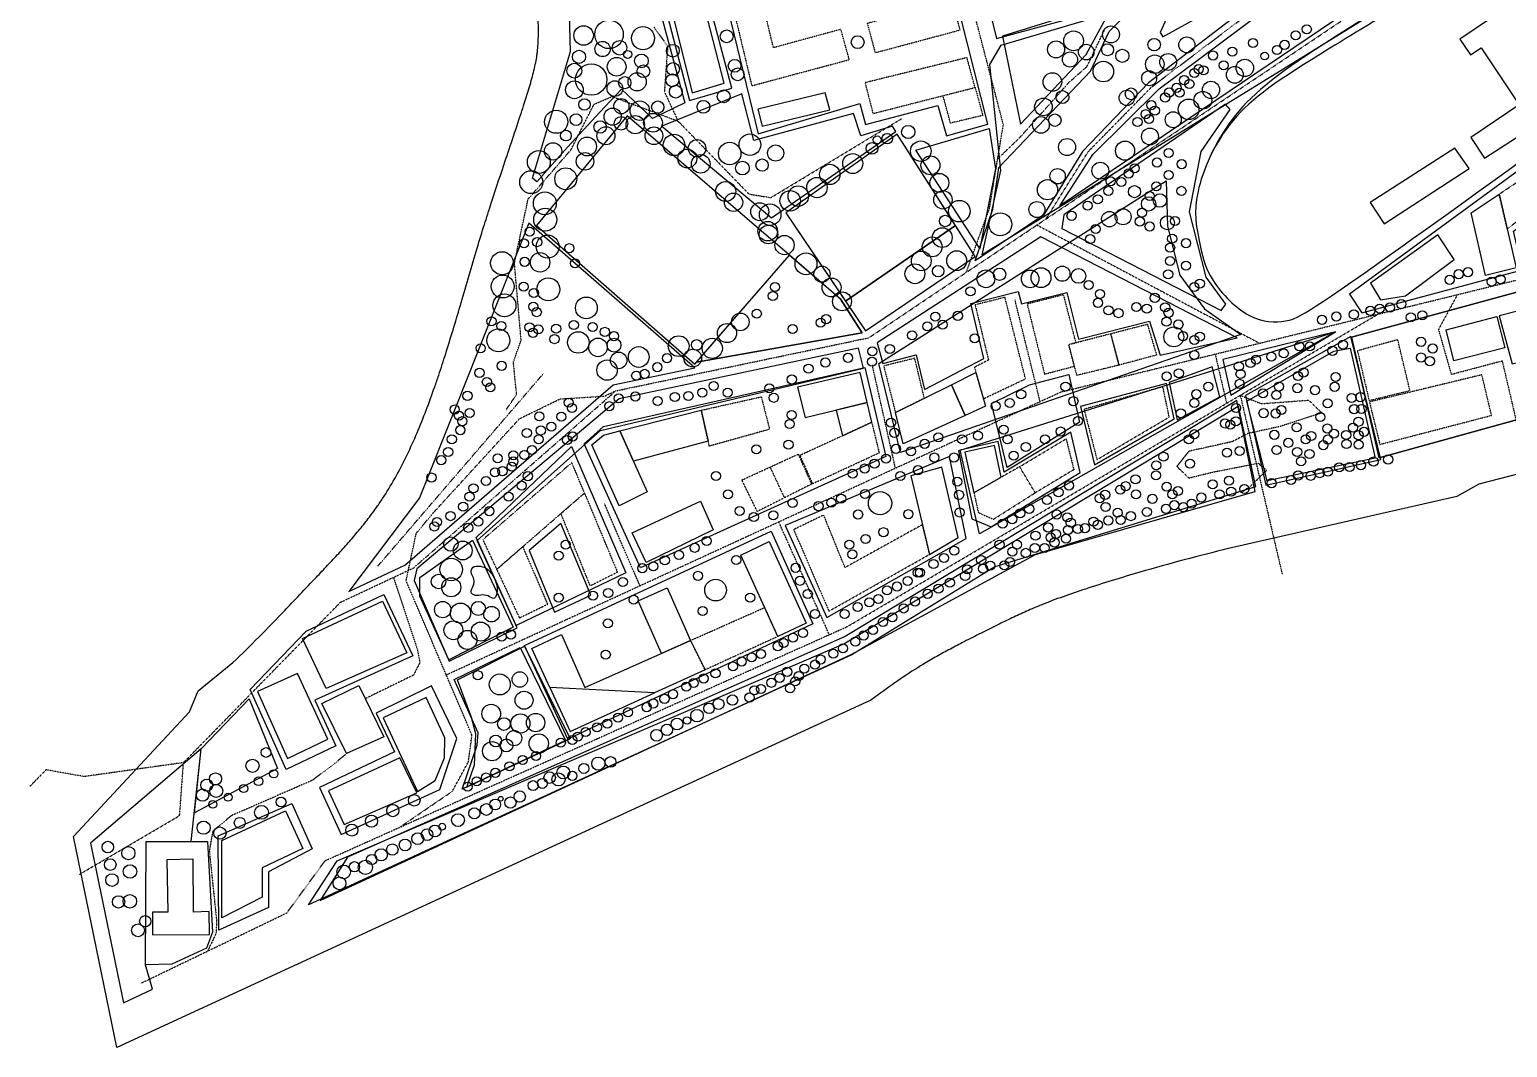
# Model space of a CAD drawing. Header units: metres. Extents: x -48 to 1213, y -26 to 873.
# Drawn here: x -48 to 650, y -26 to 455 of the extents above; entities that cross this region are included whole.
import ezdxf

# ---------------------------------------------------------------- set-up
doc = ezdxf.new("R2010")
doc.units = ezdxf.units.M
for name, pattern in [('1', [0.002, 0.002]), ('19', [0.001, 0.001]), ('2', [0.001, 0.001]), ('3', [0.012, 0.004, -0.001, 0.004, -0.001, 0.001, -0.001]), ('4', [0.001, 0.001]), ('5', [0.012, 0.004, -0.001, 0.004, -0.001, 0.001, -0.001]), ('6', [0.012, 0.004, -0.001, 0.004, -0.001, 0.001, -0.001]), ('Center', [0.004, 0.0025, -0.0005, 0.0005, -0.0005]), ('Dashed', [0.01, 0.005, -0.005])]:
    doc.linetypes.add(name, pattern=pattern)
for name, color, linetype, true_color in [('Blocks', 1, 'Continuous', 0xff0000), ('Buildings$Commercial', 173, 'Continuous', 0x424ace), ('Buildings$Residential', 55, 'Continuous', 0x919748), ('Buildings$Workshop', 15, 'Continuous', 0xbf3f3f), ('Green_Spaces', 3, 'Continuous', 0x1bff00), ('Landuse$commercial', 172, 'Continuous', 0x0000bf), ('Landuse$culture', 30, 'Continuous', 0xff7f00), ('Landuse$greenery', 72, 'Continuous', 0x76c02d), ('Landuse$hedge', 111, 'Continuous', 0x7fffbf), ('Landuse$park', 3, 'Continuous', 0x00ff00), ('Landuse$railway', 33, 'Continuous', 0xda9942), ('Landuse$residential', 45, 'Continuous', 0x8b864e), ('Playgrounds', 162, 'Continuous', 0x2734c3), ('railway track', 7, 'Continuous', 0xffffff), ('Site', 225, 'Continuous', 0xb22c80), ('Street', 1, 'Continuous', 0xff0000), ('Tree$Tree_type_1', 111, 'Continuous', 0x7fffbf), ('Tree$Tree_type_2', 125, 'Continuous', 0x3fbf7f)]:
    doc.layers.add(name, color=color, linetype=linetype, true_color=true_color)

msp = doc.modelspace()

# ---------------------------------------------------------------- linework, layer by layer
at = {"layer": 'Blocks'}
for points in [[(362.48, 640.88), (408.85, 451.18), (487.4, 472.67), (439.58, 660.41)], [(242.62, 626.58), (296.2, 406.06), (344.3, 420.35), (347.05, 410.53), (381.16, 419.49), (385.24, 405.16), (404.8, 410.7), (382.04, 501.19), (355.92, 494.23), (314.95, 655.92), (257.05, 641.95), (259.67, 630.73)], [(411.19, 447.97), (490.03, 471.52), (486.95, 483.24), (550.88, 502.72), (547.17, 514.5), (599.75, 528.56), (591.3, 564.08), (635.61, 574.62), (637.95, 566.29), (715.33, 588.51), (727.19, 549.45), (402.21, 348.86), (410.93, 388.73), (405.82, 438.89)], [(236.6, 526.45), (263.87, 421.79), (283.75, 427.63), (256.24, 531.59)], [(261.59, 420.7), (246.28, 413.41), (231.68, 427.14), (221.43, 416.34), (206.11, 399.83), (191.64, 383.46), (189.58, 385.1), (207.56, 445.09), (205.65, 516.5), (207.52, 516.98), (220.85, 466.42), (244.98, 473.6), (247.73, 473.07), (248.35, 469.96)], [(733.8, 445.95), (575.86, 330.28), (581.6, 321.47), (657.56, 341.85), (653.38, 360.02), (739.6, 419.14)], [(250.76, 409.67), (302.55, 366.32), (361.29, 407.16), (359.69, 409.68), (344.72, 405.12), (341.36, 415.73), (294.17, 403), (288.51, 424.92)], [(334.97, 328.25), (335.34, 327.68), (311.1, 348.73), (234.3, 414.61), (191.39, 362.66), (266.3, 297.15), (267.15, 298.13), (345.36, 311.92)], [(362.04, 405.98), (309.33, 368.71), (346.97, 313.01), (398.78, 348.09)], [(370.79, 398.34), (405.43, 408.58), (408.43, 389.61), (401.01, 351.94)], [(353.26, 297.45), (489.14, 383.93), (489.8, 362.47), (495.6, 339.22), (507.19, 323.32), (524.43, 311.2), (363.59, 255.35)], [(102.7, 189.73), (129.21, 202.17), (227.65, 287.34), (266.37, 295.47), (187.84, 363.83), (153.61, 277.72), (136.21, 233.96)], [(589.88, 252.92), (766.48, 301.8), (753.8, 358.14), (576.76, 309.86)], [(391.81, 256.44), (569.16, 312.39), (400.92, 216.98)], [(576.16, 304.77), (588, 252.68), (536.9, 241.93), (527.28, 279.62), (568.36, 303.31)], [(240.6, 200.9), (214.03, 259.47), (223.14, 267.64), (346.62, 295.55), (356.61, 253.55)], [(97.22, 62.36), (336.83, 164.91), (523.19, 277.26), (531.4, 239.18), (408.15, 201.41), (340.47, 159.75), (83.63, 41.55)], [(163, 215.23), (208.08, 258.17), (233.71, 198.51), (181.82, 173.6)], [(308.99, 220.95), (328.76, 177.31), (394.58, 214.81), (386.7, 253.49)], [(185.82, 164.2), (302.4, 218.13), (322.09, 174.42), (206.28, 119.91)], [(161.24, 213.93), (180.41, 172.8), (150.06, 157.38), (136.28, 187.52), (136.28, 196.27)], [(73.07, 105.51), (56.05, 143.27), (82.52, 170.94), (119.27, 188.25), (132.98, 159.26), (86.68, 138.26), (96.67, 116.67)], [(183.74, 163.19), (205.11, 119.29), (156.33, 96.19), (163.47, 116.95), (163.84, 122.82), (152.57, 148.02)], [(141.79, 145.08), (115.61, 132.16), (124.31, 113.9), (88.89, 96.94), (99.15, 74.7), (145.72, 96.07), (153.85, 120.1)], [(107.42, 145.16), (119.22, 120.98), (101.7, 113.04), (90.04, 136.67)], [(55.55, 138.87), (69.06, 105.91), (29.82, 84.96), (32.91, 115.27)], [(75.82, 89.5), (85.38, 67.95), (64.74, 57.14), (64.84, 40.19), (41.34, 29.56), (41, 74.17)], [(6.68, 13.19), (6.99, 71.47), (35.94, 71.47), (38.36, 28.53), (35.48, 21.02), (19.12, 13.42)]]:
    msp.add_lwpolyline(points, close=True, dxfattribs=at)
msp.add_open_spline([(504.67, 355.72), (503.38, 362.13), (500.73, 375.55), (517.51, 414.89), (554.01, 439.6), (665.77, 505.89), (703.37, 526), (774.55, 533.7), (807.48, 527.29), (813.58, 513.57), (804.74, 500.76), (558.39, 321.5), (546.54, 316.81), (529, 316.81), (508.5, 337.06), (505.97, 349.3), (504.67, 355.72)], degree=3, dxfattribs=at)
at = {"layer": 'Buildings$Commercial', "linetype": '19'}
for points in [[(80.89, 167.5), (118.65, 185.16), (130.16, 160.69), (92, 143.76)], [(59.5, 142.32), (73.81, 110.69), (92.85, 119.88), (78.46, 150.9)], [(118.93, 129.88), (135.28, 95.15), (143.62, 100.34), (147.98, 111.02), (148.14, 120.47), (139.34, 139.48)]]:
    msp.add_lwpolyline(points, close=True, dxfattribs=at)
at = {"layer": 'Buildings$Commercial', "linetype": '4'}
for points in [[(93.16, 95.48), (100.57, 79.43), (134.91, 94.5), (126.89, 111.05)], [(72.84, 86.02), (81.04, 68.21), (61.83, 59.01), (61.83, 45.2), (42.63, 35.4), (42.63, 72.01)]]:
    msp.add_lwpolyline(points, close=True, dxfattribs=at)
at = {"layer": 'Buildings$Residential', "linetype": '1'}
for points in [[(253.52, 471.8), (265.02, 425.46), (280.26, 429.99), (268.43, 476.02)], [(361.12, 274.36), (387.63, 287.47), (394.09, 272.95), (364.86, 259.43)], [(387.63, 287.47), (399.21, 293.21), (403.68, 277.39), (394.09, 272.95)]]:
    msp.add_lwpolyline(points, close=True, dxfattribs=at)
at = {"layer": 'Buildings$Residential', "linetype": '3'}
for points in [[(282.74, 472.79), (293.24, 428.82), (339.31, 441.16), (335.38, 455.47), (303.48, 446.8), (296.37, 476.05)], [(347.82, 458.24), (351.62, 444.45), (391.72, 455.19), (387.86, 469.91)], [(346.79, 430.26), (350.52, 415.68), (398.81, 428), (394.93, 442.09)], [(398.81, 428), (402.46, 414.79), (387.15, 411.14), (383.65, 424.13)], [(398.82, 325.21), (405.14, 299.12), (398.5, 295.72), (402.71, 280.81), (422.64, 290.21), (412.92, 328.78)], [(350.06, 269.73), (315.97, 254.01), (321.94, 240.66), (353.56, 255.33)], [(419.86, 248.68), (441.82, 261.85), (445.48, 247.28), (427.25, 236.35)], [(288.56, 242.38), (315.17, 254.62), (321.48, 240.46), (295.81, 227.52)], [(166.1, 214.18), (172.67, 200.13), (214.15, 236.23), (208.16, 250.62)], [(398.28, 236.35), (400.37, 226.96), (407.53, 223.85), (427.25, 236.35), (419.86, 248.68)], [(214.15, 236.23), (229.73, 198.78), (216.84, 192.31), (203.02, 226.55)], [(313.02, 218.96), (329.71, 180.38), (377.33, 207.25), (373.95, 221.3), (337.31, 200.99), (327.21, 225.81)], [(172.67, 200.13), (183.38, 177.19), (196.76, 183.68), (185.05, 210.91)], [(264.32, 166.54), (299.29, 182.07), (305.49, 168.38), (271.15, 152.63)]]:
    msp.add_lwpolyline(points, close=True, dxfattribs=at)
at = {"layer": 'Buildings$Residential', "linetype": '2'}
msp.add_lwpolyline([(296.07, 417.79), (298.18, 409.68), (330.1, 417.46), (328, 425.4)], close=True, dxfattribs=at)
at = {"layer": 'Buildings$Residential', "linetype": '5'}
for points in [[(646.53, 377.57), (661.15, 387.31), (669.15, 374.82), (650.37, 361.21)], [(423.43, 325.62), (431.61, 292.47), (445.75, 296.19), (443.1, 306.51), (446.5, 307.25), (440.65, 330)], [(462.99, 311.63), (480.24, 316.08), (484.59, 301.47), (466.83, 296.72)], [(443.1, 306.51), (462.85, 311.6), (466.83, 296.72), (446.89, 291.87)], [(355.61, 296.33), (361.12, 274.36), (374.79, 281.12), (370.26, 299.96)], [(450.33, 275.81), (456.43, 252.03), (490.59, 272.15), (487.54, 286.49)], [(269.36, 275.39), (297.73, 281.73), (301.64, 266.39), (273.15, 258.39)]]:
    msp.add_lwpolyline(points, close=True, dxfattribs=at)
at = {"layer": 'Buildings$Residential', "linetype": '4'}
for points in [[(633.28, 368.74), (646.53, 377.57), (654.55, 342.74), (640.14, 339.14)], [(585.75, 335.45), (590.48, 327.64), (602.28, 329.44), (625.29, 346.64), (617.55, 358.26)], [(646.63, 320.02), (652.7, 297.3), (670.69, 301.76), (665.12, 324.68)], [(621.49, 313.39), (645.48, 319.71), (649.2, 304.96), (625.06, 298.8)], [(314.85, 286.24), (318.46, 271.89), (347.81, 279.01), (344.41, 293.16)], [(230.88, 265.61), (269.36, 275.39), (272.63, 260.75), (237.32, 251.23)], [(333.14, 275.45), (336.09, 263.29), (350.06, 269.73), (347.81, 279.01)], [(217.63, 259.04), (223.14, 263.64), (230.88, 265.61), (243.75, 236.86), (230.49, 230.16)], [(394.01, 255.56), (398.28, 236.35), (411.09, 243.67), (408.05, 258.68)], [(368.41, 244.37), (377.33, 207.25), (390.78, 215.19), (383.16, 248.42)], [(236.75, 217.48), (268.94, 232.32), (274.94, 218.8), (243.23, 203.42)], [(288.07, 206.92), (301.44, 213.37), (319, 174.69), (305.49, 168.38)], [(239.51, 185.32), (253.29, 191.41), (264.32, 166.54), (250.52, 160.42)], [(189.24, 162.74), (203.28, 169.3), (214.31, 144.36), (264.32, 166.54), (271.15, 152.63), (247.26, 141.73), (197.77, 144.23)], [(197.77, 144.23), (207.31, 123.52), (247.26, 141.73)]]:
    msp.add_lwpolyline(points, close=True, dxfattribs=at)
at = {"layer": 'Buildings$Residential', "linetype": '6'}
for points in [[(579.56, 303.48), (585.08, 279.98), (604.37, 284.71), (598.6, 308.73)], [(585.23, 279.3), (590.16, 259.22), (642.95, 272.95), (638.37, 292.13)]]:
    msp.add_lwpolyline(points, close=True, dxfattribs=at)
at = {"layer": 'Buildings$Residential', "linetype": '3'}
msp.add_lwpolyline([(301.87, 248.5), (308.65, 233.99)], dxfattribs=at)
at = {"layer": 'Buildings$Workshop', "linetype": '1'}
msp.add_lwpolyline([(16.75, 62.82), (17.24, 38.02), (9.94, 38.02), (9.94, 27.33), (36.84, 27.49), (36.68, 38.4), (29.39, 38.02), (29.23, 63.06)], close=True, dxfattribs=at)
at = {"layer": 'Green_Spaces'}
msp.add_line((410.1, 390.16), (453.41, 435.78), dxfattribs=at)
for points in [[(438.79, 372.11), (454.53, 396.35), (485.78, 427.42), (564.59, 486.35), (582.43, 486.84), (592.73, 476.13)], [(411.82, 452.19), (420.22, 410.58), (451.26, 443.62), (461.77, 462.73), (484.25, 471.17), (483.45, 474.69)], [(439.81, 361.29), (515.16, 322.59), (517.4, 325.61), (507.99, 338.37), (500.17, 369.22), (505.65, 397.8), (519.43, 417.57), (517.16, 420.16), (440.74, 367.83)], [(352.5, 307.32), (355.15, 297.48), (370.94, 301.64), (374.9, 285.12), (402.87, 299.85), (396.74, 325.82), (419.21, 331.59), (420.8, 325.64), (442.13, 331), (447.7, 308.98), (481.27, 317.47), (486.33, 301.35), (522.78, 309.58), (429.84, 357.36)], [(134.89, 200.36), (133.65, 194.82), (150.11, 156.71), (182.37, 172.44), (163.39, 213.81), (221.77, 265.76), (346.11, 295.24), (343.67, 304.73), (230.53, 280.75)], [(188.02, 209), (199.93, 179.98), (217.17, 187.94), (202.96, 221.77)], [(154.06, 147.94), (185.74, 163.78), (207.45, 120.06), (158.6, 97.17), (162.09, 107.66), (162.78, 122.32), (160.71, 130.17)]]:
    msp.add_lwpolyline(points, close=True, dxfattribs=at)
for points in [[(453.41, 435.78), (462.25, 454.52), (468.19, 460.51), (484.09, 467.28), (488.22, 466.82), (489.24, 460.66), (486.36, 453.93), (487.49, 452.01), (513, 465.92), (515.23, 468.9), (538.73, 474.74), (480.71, 430.24), (449.63, 397.72), (431.11, 367.57), (398.85, 346.05)], [(398.85, 346.05), (407.21, 370.52), (410.1, 390.16)]]:
    msp.add_lwpolyline(points, dxfattribs=at)
for centre, radius in [((353.86, 231.42), 5.51), ((276.13, 190.35), 5.16)]:
    msp.add_circle(centre, radius, dxfattribs=at)
msp.add_open_spline([(161.32, 201.04), (160.53, 200.36), (160.48, 197.78), (162.2, 195.62), (161.85, 192.27), (159.79, 189.42), (162.29, 187.27), (166.07, 188.39), (169.52, 187.36), (171.76, 185.55), (173.31, 189.6), (172.19, 195.62), (168.49, 200.62), (165.21, 201.83), (162.11, 201.71), (161.32, 201.04)], degree=3, dxfattribs=at)
at = {"layer": 'Landuse$commercial'}
for points in [[(362.48, 640.88), (408.85, 451.18), (487.4, 472.67), (439.58, 660.41)], [(73.07, 105.51), (56.05, 143.27), (82.52, 170.94), (119.27, 188.25), (132.98, 159.26), (86.68, 138.26), (96.67, 116.67)], [(141.79, 145.08), (115.61, 132.16), (124.31, 113.9), (88.89, 96.94), (99.15, 74.7), (145.72, 96.07), (153.85, 120.1)], [(41.34, 29.56), (41, 74.17), (75.82, 89.5), (85.38, 67.95), (64.74, 57.14), (64.84, 40.19)]]:
    msp.add_lwpolyline(points, close=True, dxfattribs=at)
at = {"layer": 'Landuse$culture'}
msp.add_lwpolyline([(6.68, 13.19), (6.99, 71.47), (35.94, 71.47), (38.36, 28.53), (35.48, 21.02), (19.12, 13.42)], close=True, dxfattribs=at)
at = {"layer": 'Landuse$greenery'}
for points in [[(411.19, 447.97), (490.03, 471.52), (486.95, 483.24), (550.88, 502.72), (547.17, 514.5), (599.75, 528.56), (591.3, 564.08), (635.61, 574.62), (637.95, 566.29), (715.33, 588.51), (727.19, 549.45), (402.21, 348.86), (410.93, 388.73), (405.82, 438.89)], [(261.59, 420.7), (246.28, 413.41), (231.68, 427.14), (221.43, 416.34), (206.11, 399.83), (191.64, 383.46), (189.58, 385.1), (207.56, 445.09), (205.65, 516.5), (207.52, 516.98), (220.85, 466.42), (244.98, 473.6), (247.73, 473.07), (248.35, 469.96)], [(250.76, 409.67), (302.55, 366.32), (361.29, 407.16), (359.69, 409.68), (344.72, 405.12), (341.36, 415.73), (294.17, 403), (288.51, 424.92)], [(370.79, 398.34), (405.43, 408.58), (408.43, 389.61), (401.01, 351.94)], [(102.7, 189.73), (129.21, 202.17), (227.65, 287.34), (266.37, 295.47), (187.84, 363.83), (153.61, 277.72), (136.21, 233.96)], [(398.78, 348.09), (389.52, 362.68), (337.57, 326.92), (346.97, 313.01)], [(311.1, 348.73), (334.97, 328.25), (345.36, 311.92), (267.15, 298.13)], [(515.85, 299.38), (519.72, 282.59), (569.16, 312.39)], [(490.51, 288.46), (494.33, 270.85), (514.47, 281.79), (510.9, 295.89)], [(161.24, 213.93), (180.41, 172.8), (150.06, 157.38), (136.28, 187.52), (136.28, 196.27)], [(183.74, 163.19), (205.11, 119.29), (156.33, 96.19), (163.47, 116.95), (163.84, 122.82), (152.57, 148.02)], [(55.55, 138.87), (69.06, 105.91), (29.82, 84.96), (32.91, 115.27)]]:
    msp.add_lwpolyline(points, close=True, dxfattribs=at)
at = {"layer": 'Landuse$hedge'}
for points in [[(536.32, 239.9), (590.6, 252.05), (576.38, 310.22), (526.58, 282.43)], [(522.59, 279.99), (337.45, 168.39), (102.07, 64.1), (89.21, 43.61), (340.26, 159.95), (427.33, 207.15), (531.18, 236.94)], [(32.91, 115.27), (-19.31, 70.62), (-3.82, -4.87), (9.93, 1.67), (6.68, 13.19), (6.99, 71.47), (28.23, 71.47)]]:
    msp.add_lwpolyline(points, close=True, dxfattribs=at)
at = {"layer": 'Landuse$park'}
for points in [[(191.39, 362.66), (266.3, 297.15), (311.1, 348.73), (234.3, 414.61)], [(309.33, 368.71), (337.57, 326.92), (389.52, 362.68), (362.04, 405.98)], [(107.42, 145.16), (119.22, 120.98), (101.7, 113.04), (90.04, 136.67)]]:
    msp.add_lwpolyline(points, close=True, dxfattribs=at)
at = {"layer": 'Landuse$railway'}
msp.add_open_spline([(504.67, 355.72), (503.38, 362.13), (500.73, 375.55), (517.51, 414.89), (551.05, 442.33), (662.81, 508.62), (703.37, 526), (774.55, 533.7), (807.48, 527.29), (813.58, 513.57), (804.74, 500.76), (558.39, 321.5), (546.54, 316.81), (529, 316.81), (508.5, 337.06), (505.97, 349.3), (504.67, 355.72)], degree=3, dxfattribs=at)
at = {"layer": 'Landuse$residential'}
for points in [[(242.62, 626.58), (296.2, 406.06), (344.3, 420.35), (347.05, 410.53), (381.16, 419.49), (385.24, 405.16), (404.8, 410.7), (382.04, 501.19), (355.92, 494.23), (314.95, 655.92), (257.05, 641.95), (259.67, 630.73)], [(236.6, 526.45), (263.87, 421.79), (283.75, 427.63), (256.24, 531.59)], [(733.8, 445.95), (575.86, 330.28), (581.6, 321.47), (657.56, 341.85), (653.38, 360.02), (739.6, 419.14)], [(353.26, 297.45), (489.14, 383.93), (489.8, 362.47), (495.6, 339.22), (507.19, 323.32), (524.43, 311.2), (363.59, 255.35)], [(667.12, 334.5), (674.54, 304.19), (727.67, 318.61), (719.86, 348.89), (753.8, 358.14), (766.48, 301.8), (589.88, 252.92), (576.76, 309.86)], [(240.6, 200.9), (214.03, 259.47), (223.14, 267.64), (346.62, 295.55), (356.61, 253.55)], [(448.56, 277.09), (455.25, 249.52), (492.88, 271.32), (489.3, 287.99)], [(390.91, 256.18), (397.31, 224.08), (406.35, 220.29), (448.49, 245.98), (444.01, 265.01), (412.49, 246.15), (409.66, 260.56), (391.81, 256.44)], [(163, 215.23), (208.08, 258.17), (233.71, 198.51), (181.82, 173.6)], [(308.99, 220.95), (328.76, 177.31), (394.58, 214.81), (386.7, 253.49)], [(185.82, 164.2), (302.4, 218.13), (322.09, 174.42), (206.28, 119.91)]]:
    msp.add_lwpolyline(points, close=True, dxfattribs=at)
at = {"layer": 'Playgrounds'}
for points in [[(191.39, 362.66), (266.3, 297.15), (311.1, 348.73), (234.3, 414.61)], [(309.33, 368.71), (337.57, 326.92), (389.52, 362.68), (362.04, 405.98)], [(107.42, 145.16), (119.22, 120.98), (101.7, 113.04), (90.04, 136.67)], [(55.55, 138.87), (69.06, 105.91), (29.82, 84.96), (32.91, 115.27)]]:
    msp.add_lwpolyline(points, close=True, dxfattribs=at)
for points in [[(406.55, 278.64), (424.57, 287.38), (443.18, 292.27)], [(443.18, 292.27), (448.09, 269.69)], [(448.09, 269.69), (413.91, 248.26), (406.55, 278.64)]]:
    msp.add_lwpolyline(points, dxfattribs=at)
at = {"layer": 'railway track', "linetype": '1'}
msp.add_lwpolyline([(627.99, 450.82), (633, 443.42), (638, 446.82), (656, 419.81), (633.2, 404.4), (639.6, 394.6), (749.04, 465.22), (743.03, 474.83), (737.97, 471.36), (719.13, 500.9), (723.79, 504.01), (718.67, 512.09)], close=True, dxfattribs=at)
at = {"layer": 'railway track'}
msp.add_lwpolyline([(585.51, 373.62), (592.18, 363.5), (632.44, 389.68), (625.67, 399.32)], close=True, dxfattribs=at)
msp.add_open_spline([(504.67, 355.72), (503.38, 362.13), (500.73, 375.55), (517.51, 414.89), (551.05, 442.33), (662.81, 508.62), (703.37, 526), (774.55, 533.7), (807.48, 527.29), (813.58, 513.57), (804.74, 500.76), (558.39, 321.5), (546.54, 316.81), (529, 316.81), (508.5, 337.06), (505.97, 349.3), (504.67, 355.72)], degree=3, dxfattribs=at)
at = {"layer": 'Site'}
for points in [[(660.74, 246.54), (636.97, 240.42), (626.53, 234.55), (518.64, 209.96)], [(352.98, 140.84), (349.56, 138.31), (208.62, 73.45), (-6.94, -25.91), (-27.38, 73.78), (27.46, 132.83), (31.58, 142.74), (47.98, 156.04)]]:
    msp.add_lwpolyline(points, dxfattribs=at)
for points, knots in [([(47.98, 156.04), (52.11, 160.01), (60.33, 168.17), (70.44, 178.63), (79.17, 187.8), (84.81, 193.74), (90.2, 199.41), (94.68, 204.15), (99.89, 209.8), (104.91, 215.48), (109.68, 221.21), (113.47, 226.12), (116.7, 230.62), (120.49, 236.28), (125.25, 244.27), (130.41, 254.29), (135.1, 264.69), (139.4, 275.41), (142.71, 284.54), (145.75, 293.45), (149.87, 306.15), (155.72, 325.7), (161.49, 345.72), (166.26, 361.44), (170.59, 375.02), (176.56, 392.92), (182.03, 409.12), (185.39, 419.48), (186.31, 422.35), (187.14, 424.96), (188.17, 428.27), (189.3, 432.19), (190.29, 436.01), (191.1, 439.75), (191.62, 442.81), (191.92, 445.18), (192.14, 447.45), (192.31, 450.3), (192.38, 453.83), (192.35, 457.48), (192.22, 461.85), (191.98, 467.19), (191.68, 475.06), (191.32, 485.9), (190.92, 496.95), (190.49, 505.39), (190.22, 509.83), (190.03, 512.63), (189.81, 515.64), (189.53, 519.41), (189.22, 524.06), (188.97, 529.02), (188.86, 534.11), (188.95, 538.43), (189.17, 542.21), (189.59, 546.77), (190.52, 552.87), (192.1, 560.15), (194.04, 567.37), (195.88, 573.35), (197.6, 578.69), (199.3, 583.85), (201.29, 590.03), (203.26, 596.63), (204.62, 602.06), (205.36, 605.74), (205.73, 607.83), (205.95, 609.18), (206.19, 610.75), (206.44, 612.41), (206.76, 614.46), (207.12, 616.58), (207.55, 618.78), (208.05, 621.06), (208.67, 623.42), (209.42, 625.85), (210.34, 628.32), (211.44, 630.83), (212.5, 632.87), (213.36, 634.34), (214.07, 635.46), (214.84, 636.63), (215.43, 637.51), (215.72, 637.93)], [3431.995199, 3431.995199, 3431.995199, 3431.995199, 3449.187205, 3466.723031, 3475.643961, 3487.179047, 3491.30703, 3499.089595, 3506.767914, 3514.355007, 3521.821958, 3529.14729, 3532.936522, 3538.445996, 3549.566278, 3560.842158, 3572.242704, 3583.787016, 3595.482085, 3601.361627, 3612.030024, 3635.56092, 3662.569661, 3674.536546, 3684.823586, 3705.34489, 3731.128967, 3736.13867, 3738.016823, 3740.155784, 3744.352393, 3748.43342, 3752.380007, 3756.200859, 3759.908454, 3761.699155, 3763.354849, 3766.749423, 3770.271838, 3773.932289, 3777.715773, 3783.367258, 3789.987593, 3801.34009, 3815.90795, 3823.1312, 3826.710113, 3829.240978, 3831.550554, 3835.758183, 3840.585258, 3845.554516, 3850.64959, 3855.856968, 3858.502128, 3862.022037, 3869.584154, 3876.98429, 3884.381184, 3892.01532, 3895.758826, 3901.189538, 3908.326034, 3915.218607, 3921.870868, 3925.114275, 3926.457232, 3928.256979, 3929.194235, 3931.238572, 3933.283284, 3935.431163, 3937.676258, 3940.012145, 3942.446431, 3944.988085, 3947.630692, 3950.365463, 3953.198921, 3954.508808, 3955.486798, 3957.175166, 3958.69211, 3958.69211, 3958.69211, 3958.69211]), ([(518.64, 209.96), (511.64, 208.28), (497.62, 204.72), (479.31, 199.6), (463.75, 194.95), (451.63, 191.09), (440.49, 187.31), (431.19, 183.83), (423.18, 180.41), (416.2, 177.19), (409.04, 173.72), (401.52, 169.94), (394.11, 166.18), (387.14, 162.53), (380.73, 159.03), (372.82, 154.44), (363.5, 148.45), (356.46, 143.43), (352.98, 140.84)], [2690.009206, 2690.009206, 2690.009206, 2690.009206, 2711.597978, 2733.401281, 2747.054852, 2760.320211, 2771.545125, 2782.339586, 2790.104606, 2797.679573, 2805.403728, 2813.948622, 2822.952213, 2830.323443, 2837.554741, 2844.864734, 2857.757903, 2870.777742, 2870.777742, 2870.777742, 2870.777742])]:
    msp.add_open_spline(points, degree=3, knots=knots, dxfattribs=at)
at = {"layer": 'Street', "linetype": 'Dashed'}
for p, q in [((412.17, 410.4), (385.97, 510.81)), ((482.2, 428.18), (551.84, 480.88)), ((247.01, 456.45), (253.5, 447.52)), ((451.69, 437.9, 3.19), (460.4, 456.09, 3.19)), ((253.5, 447.52), (252.97, 440.29)), ((252.97, 440.29), (251.91, 426.04)), ((443.25, 430.46, 3.19), (451.69, 437.9, 3.19)), ((419.88, 404.24, 3.19), (443.25, 430.46)), ((452.2, 397.57), (482.2, 428.18)), ((207.73, 398.51), (218.6, 420)), ((218.6, 420), (227.24, 423.71)), ((227.24, 423.71), (258.37, 412.1)), ((251.91, 426.04), (258.37, 412.1)), ((302.29, 375.94), (364.09, 413.26)), ((258.37, 412.1), (291.94, 377.57)), ((405.59, 370.77), (412.17, 410.4)), ((187.51, 375.23), (207.73, 398.51)), ((409.49, 394.26, 3.19), (419.88, 404.24, 3.19)), ((432.26, 365.71), (452.2, 397.57)), ((439.37, 284.02), (855.45, 386.19)), ((291.94, 377.57), (302.29, 375.94)), ((181.02, 345.05), (187.51, 375.23)), ((394.61, 340.53), (405.59, 370.77)), ((427.84, 363.08), (533.28, 307.08)), ((184.19, 308.51), (181.02, 345.05)), ((626.82, 330.05), (617.86, 313.53)), ((429.54, 279.49), (417.64, 327.65)), ((338.23, 173), (589.41, 320.86)), ((180.55, 298.14), (184.19, 308.51)), ((617.86, 313.53), (623.92, 292.37)), ((512.29, 301.92), (517.68, 278.64)), ((182.03, 282.82), (180.55, 298.14)), ((361.14, 248), (350.17, 296.94)), ((623.92, 292.37), (647.95, 298.75)), ((647.95, 298.75), (655.64, 266.07)), ((116.48, 201.73), (194.86, 292.86)), ((148.59, 150.15), (439.37, 284.02)), ((177.19, 275.72), (182.03, 282.82)), ((183.37, 271.34), (202.65, 280.74)), ((202.65, 280.74), (223.56, 282.04)), ((223.56, 282.04), (229.02, 284.57)), ((524.16, 282.45), (534.08, 278.5)), ((524.16, 282.45), (544.05, 197.61)), ((534.08, 278.5), (556.54, 280.14)), ((556.54, 280.14), (562.71, 274.13)), ((562.71, 274.13), (542.78, 267.65)), ((142.9, 227.13), (183.37, 271.34)), ((542.78, 267.65), (527.87, 264.41)), ((520.41, 260.52), (499.83, 255.98)), ((527.87, 264.41), (520.41, 260.52)), ((499.83, 255.98), (494.16, 248.85)), ((494.16, 248.85), (499.83, 243.34)), ((499.83, 243.34), (511.66, 246.26)), ((511.66, 246.26), (532.73, 250.31)), ((536.55, 246.94), (529.21, 239.67)), ((532.73, 250.31), (536.55, 246.94)), ((529.21, 239.67), (525.15, 236.75)), ((240.33, 192.38), (223.66, 231.04)), ((134.65, 217.28), (142.9, 227.13)), ((129.82, 194.8), (134.65, 217.28)), ((329.9, 169.26), (305.98, 222.61)), ((123.82, 196.33), (135.06, 162.5)), ((131.96, 189.77), (129.82, 194.8)), ((160.96, 121.72), (131.96, 189.77)), ((24.58, 108.76), (98.8, 184.59)), ((91.56, 62.38), (338.23, 173)), ((135.06, 162.5), (136.32, 156.15)), ((136.32, 156.15), (133.34, 150.15)), ((133.34, 150.15), (110.44, 138.97)), ((159.25, 109.15), (160.96, 121.72)), ((101.7, 113.04), (96.05, 108.35)), ((-40.39, 105.36), (-48.19, 97.36)), ((-22.38, 102.16), (-40.39, 105.36)), ((24.58, 108.76), (-22.38, 102.16)), ((22.73, 83.71), (24.58, 108.76)), ((96.05, 108.35), (85.63, 100.48)), ((151.7, 95.22), (159.25, 109.15)), ((85.63, 100.48), (47.21, 83.67)), ((126.62, 78.1), (151.7, 95.22)), ((-24.58, 55.94), (22.73, 83.71)), ((47.21, 83.67), (38.42, 76.32)), ((38.42, 76.32), (36.77, 67.1)), ((36.77, 67.1), (40.22, 33.95)), ((73.48, 37.72), (91.56, 62.38)), ((4.69, 4.54), (73.48, 37.72)), ((39.99, 28.02), (35.97, 19.63)), ((40.22, 33.95), (39.99, 28.02))]:
    msp.add_line(p, q, dxfattribs=at)
at = {"layer": 'Street', "linetype": 'Center'}
for p, q in [((348.53, 309.64), (628.04, 497.04)), ((229.02, 284.57), (348.53, 309.64)), ((133.34, 200.8), (229.02, 284.57)), ((98.8, 184.59), (133.34, 200.8))]:
    msp.add_line(p, q, dxfattribs=at)
at = {"layer": 'Tree$Tree_type_1'}
for centre, radius in [((213.74, 452.58), 4.62), ((225.76, 453.11), 6.75), ((241.81, 451.3), 5.46), ((445.38, 450.05), 4.67), ((463.05, 453.09), 4), ((222.72, 446.18), 3.61), ((230.73, 446.77), 3.47), ((437.08, 446.01), 4), ((451.33, 444.74), 3.68), ((461.45, 445.84), 2.86), ((483.48, 448.27), 2.95), ((498.9, 448.15), 3.79), ((211.56, 442.5), 3.1), ((229.37, 437.8), 4.43), ((234.58, 443.64), 1.9), ((241.07, 440.56), 3.23), ((443.67, 441.23), 3.57), ((459.44, 435.53), 4.86), ((468.41, 442.97), 3.1), ((483.76, 439), 4.37), ((490.09, 440.06), 4), ((526.31, 437.26), 4.12), ((535.66, 442.84), 1.83), ((209.36, 435.94), 3.48), ((217.36, 431.74), 7.42), ((239.05, 430.67), 4.31), ((242.02, 435.67), 3), ((435.35, 430.59), 4.4), ((481.1, 432.37), 3.54), ((521.6, 433.97), 3.97), ((209.39, 426.9), 4.19), ((228.51, 427.48), 3.7), ((233.18, 430.27), 2.89), ((440.08, 423.45), 3.05), ((470.53, 423.06), 3.62), ((472.57, 424.98), 2.78), ((510.32, 426.86), 4.08), ((214.14, 419.98), 2.72), ((231.59, 419.12), 3.58), ((240.29, 417.03), 4.6), ((248.79, 418.71), 2.92), ((431.14, 418.82), 4.17), ((499.73, 417.67), 4.87), ((506.48, 421.95), 4.21), ((200.79, 411.79), 5.47), ((210.16, 412.8), 2.78), ((221.57, 409.32), 2.95), ((227.46, 414.21), 4.08), ((231.42, 411.04), 3.23), ((238.14, 410.42), 4.33), ((246.53, 411.31), 4.43), ((429.96, 410.29), 3.94), ((436.53, 412.52), 2.95), ((492.47, 412.76), 3.78), ((205.35, 405.26), 2.55), ((224.3, 405.18), 4.26), ((246.98, 405.16), 4.2), ((256.48, 400.86), 5.06), ((292.35, 400.95), 5.12), ((357.25, 403.81), 2.48), ((367.21, 406.95), 3.12), ((481.48, 404.82), 4), ((199.28, 397.8), 4.1), ((215.36, 400.12), 4.46), ((262.76, 394.41), 4.47), ((267.36, 399.23), 4.12), ((282.79, 396.81), 5.31), ((304.5, 396.99), 3.82), ((350.07, 399.18), 2.77), ((352.5, 403.25), 1.88), ((373.13, 397.88), 4.85), ((442.28, 399.84), 4.02), ((469.69, 398.12), 4.51), ((192.58, 392.8), 5.42), ((214.4, 393.05), 4.15), ((269.11, 391.9), 4.4), ((288.82, 389.92), 3.25), ((298.12, 391.3), 2.92), ((330.1, 386.88), 4.81), ((340.95, 392.03), 4.73), ((377.69, 391.17), 4.47), ((457.99, 388.65), 3.99), ((188.96, 383.23), 5.42), ((205.29, 384.84), 5.18), ((324.06, 380.69), 4.82), ((381.91, 382.9), 4.45), ((433.03, 379.64), 4.78), ((437.81, 386.01), 3.64), ((195.42, 373.19), 5.42), ((280.89, 378.81), 4.74), ((284.6, 373.73), 4.33), ((311.39, 374.4), 4.85), ((315.21, 376.65), 4.85), ((383.62, 374.88), 4.35), ((474.17, 378.73), 2.88), ((486.18, 374.56), 3.19), ((195.59, 365.52), 5.42), ((297.01, 369.24), 4.23), ((301.92, 367.86), 5.1), ((391.36, 369.51), 5.1), ((428.03, 370.28), 3.76), ((468.78, 366.86), 3.8), ((480.81, 372.96), 3.41), ((300.78, 360.04), 4.63), ((384.67, 364.88), 2.71), ((410.72, 363.3), 5.39), ((462.29, 365.74), 3.66), ((489.73, 364.01), 3.34), ((196.71, 352.78), 5.42), ((301.12, 358.49), 4.39), ((308.7, 353.47), 4.56), ((378.52, 352.62), 4.69), ((383.27, 357.02), 4.69), ((175.2, 344.91), 5.42), ((193.15, 345.31), 4.59), ((318.88, 344.6), 5.17), ((373.36, 345.99), 4.69), ((390.11, 346.09), 4.69), ((326.4, 339.74), 3.82), ((370.36, 339.92), 4.69), ((381.38, 341.17), 2.71), ((410.4, 339.66), 2.92), ((429.98, 338.07), 4.69), ((440.05, 339.95), 3.6), ((447.7, 338.89), 3.48), ((175.48, 333.88), 5.42), ((197.04, 332.52), 5.42), ((330.97, 333.42), 4.48), ((403.91, 337.54), 4.21), ((424.84, 337.5), 4.17), ((176.31, 324.95), 5.42), ((215.03, 323.77), 5.14), ((335.89, 326.87), 4.48), ((281.53, 311.88), 4.53), ((287.82, 317.13), 4.17), ((492.74, 310.07), 4.69), ((173.45, 308.42), 5.42), ((211.22, 307.44), 5.09), ((220.56, 305.09), 4.39), ((228.11, 306.14), 3.26), ((258.66, 305.68), 4.9), ((267.19, 306.27), 2.52), ((274.56, 304.64), 4.78), ((230.32, 298.96), 3.92), ((239.79, 300.56), 4.9), ((265.33, 300.04), 4.17), ((224.81, 294.38), 4.82), ((151, 212.08), 3.4), ((156.58, 209.08), 4.44), ((151.15, 200.05), 5.34), ((145.16, 194.4), 3.43), ((151.15, 191.67), 4.51), ((147.14, 181.13), 3.88), ((155.54, 179.46), 4.76), ((163.93, 181.67), 3.35), ((170.2, 178.97), 3.69), ((152.17, 171.35), 4.45), ((165.07, 170.72), 4.5), ((158.82, 166.77), 4.5), ((174.1, 145.71), 4.96), ((183.59, 148.08), 3.66), ((185.57, 138.28), 4.25), ((170.05, 131.9), 4.44), ((176.05, 126.99), 2.99), ((183.86, 127.28), 4.53), ((191.05, 127.7), 4.34), ((172.19, 118.98), 2.77), ((177.23, 116.92), 3.07), ((180.87, 120.36), 3.6), ((192.55, 117.79), 4.57), ((63.56, 113.55), 2.3), ((170.45, 114.16), 4.52), ((57.22, 107.28), 3.12), ((67.26, 103.45), 1.95), ((35.57, 98.11), 2.83), ((39.72, 101.07), 2.85), ((40.06, 95.36), 3.08), ((53, 96.55), 1.93), ((60.07, 99.93), 2.06), ((33.61, 93.43), 2.91), ((38.44, 89.02), 1.85), ((45.65, 92.39), 1.89), ((70.74, 90.12), 2.32), ((133.69, 90.94), 2.72), ((61.46, 85.24), 3.28), ((113.46, 81.11), 2.86), ((123.57, 86.08), 2.89), ((34.11, 77.99), 3.12), ((41.79, 75.47), 2.91), ((51.21, 80.29), 2.6), ((104.14, 76.87), 2.86)]:
    msp.add_circle(centre, radius, dxfattribs=at)
at = {"layer": 'Tree$Tree_type_2'}
for centre, radius in [((281.39, 452.19), 3.02), ((550.4, 452.63), 2.16), ((555.61, 455.5), 2.16), ((255.91, 445.36), 3.02), ((343.31, 449.42), 3.02), ((530.16, 449.04), 2.16), ((541.57, 445.72), 2.16), ((545.11, 448.18), 2.16), ((285.12, 438.24), 3.02), ((511.3, 443.1), 2.16), ((516.3, 438.44), 2.16), ((520.43, 444.9), 2.16), ((255.69, 431.4), 3.02), ((256.03, 436.77), 3.02), ((286.58, 434.2), 3.02), ((497.65, 431.46), 2.16), ((502.44, 434.89), 2.16), ((504.53, 436.64), 2.16), ((506.79, 436.13), 2.16), ((257.32, 426), 3.02), ((279.96, 423.8), 3.02), ((490.55, 425.61), 2.16), ((494.08, 427.85), 2.16), ((495.54, 425.52), 2.16), ((500.14, 429.65), 2.16), ((270.4, 418.85), 3.02), ((482.15, 419.65), 2.16), ((483.77, 417.06), 2.16), ((488.65, 423.28), 2.16), ((475.58, 411.64), 2.16), ((479.41, 415.36), 2.16), ((481.01, 413.13), 2.16), ((490.32, 396.99), 2.16), ((474.29, 389.78), 2.16), ((484.82, 392.54), 2.16), ((496.49, 391.74), 2.16), ((462.87, 383.65), 2.16), ((467.92, 383.29), 2.16), ((471.42, 387.33), 2.16), ((490.35, 386.59), 2.16), ((456.82, 375.14), 2.16), ((461.82, 379.1), 2.16), ((481.36, 376.72), 2.16), ((484.5, 381.27), 2.16), ((496.36, 379.1), 2.16), ((452.02, 372.1), 2.16), ((477.67, 368.84), 2.16), ((444.41, 367.3), 2.16), ((476.69, 364.63), 2.16), ((481.29, 362.27), 2.16), ((493.31, 364.86), 2.16), ((185.59, 354.33), 2.16), ((188.26, 359.84), 2.16), ((191.78, 354.88), 2.16), ((453.22, 356.3), 2.16), ((455.82, 361.1), 2.16), ((491.97, 356.5), 2.16), ((498.48, 354.39), 2.16), ((206.95, 352), 2.16), ((491, 352.29), 2.16), ((185.87, 345.54), 2.16), ((209.7, 344.86), 2.16), ((491, 345.99), 2.16), ((498.48, 343.76), 2.16), ((631.87, 340.67), 2.16), ((185.39, 333.78), 2.16), ((304.18, 333.65), 2.16), ((452.54, 334.57), 2.16), ((490.08, 339.69), 2.16), ((502.47, 333.65), 2.16), ((505.06, 335.27), 2.16), ((623.15, 337.06), 2.16), ((627.41, 339.72), 2.16), ((642.98, 336.22), 2.16), ((647.2, 337.33), 2.16), ((190.19, 330.78), 2.16), ((303.21, 329.44), 2.16), ((396.64, 331.64), 2.16), ((457.85, 330.38), 2.16), ((483.78, 328.53), 2.16), ((189.97, 324.37), 2.16), ((191.59, 321.78), 2.16), ((295.6, 321.04), 2.16), ((380.03, 319.64), 2.16), ((390.64, 320.04), 2.16), ((456.87, 326.17), 2.16), ((461.86, 322.62), 2.16), ((466.59, 321.31), 2.16), ((474.99, 324.2), 2.16), ((479.98, 323.41), 2.16), ((488.65, 324.05), 2.16), ((490.27, 321.46), 2.16), ((569.58, 319.72), 2.16), ((577.87, 320.68), 2.16), ((585.63, 322.38), 2.16), ((590.1, 323.44), 2.16), ((594.99, 323.97), 2.16), ((600.31, 325.57), 2.16), ((604.81, 319.27), 2.16), ((610.23, 320.22), 2.16), ((170.19, 317.43), 2.16), ((174.8, 315.2), 2.16), ((188.17, 314.57), 2.16), ((192.38, 313.6), 2.16), ((200.75, 313.92), 2.16), ((209.11, 315.65), 2.16), ((217.98, 314.7), 2.16), ((223.75, 312.43), 2.16), ((312.61, 313.83), 2.16), ((325.82, 316.83), 2.16), ((328.41, 318.46), 2.16), ((376.23, 315.03), 2.16), ((383.44, 315.83), 2.16), ((489.3, 317.24), 2.16), ((494.94, 315.93), 2.16), ((562.77, 318.13), 2.16), ((189.79, 311.98), 2.16), ((199.98, 309.02), 2.16), ((228.09, 310.41), 2.16), ((369.03, 310.83), 2.16), ((398.64, 309.43), 2.16), ((497.1, 310.42), 2.16), ((502.47, 308.6), 2.16), ((505.06, 310.22), 2.16), ((552.09, 305.58), 2.16), ((557.08, 305.58), 2.16), ((572.76, 306.43), 2.16), ((609.66, 307.75), 2.16), ((165.08, 304.7), 2.16), ((253.17, 300.01), 2.16), ((338.69, 300.18), 2.16), ((350.11, 298.34), 2.16), ((350.24, 303.2), 2.16), ((358.51, 304.38), 2.16), ((502.47, 301.5), 2.16), ((531.58, 299.31), 2.16), ((538.83, 300.71), 2.16), ((544.74, 302.29), 2.16), ((567.78, 303.49), 2.16), ((609.66, 300.3), 2.16), ((613.8, 298.6), 2.16), ((615.08, 304.56), 2.16), ((164.51, 293.06), 2.16), ((175.03, 296.38), 2.16), ((238.61, 291.77), 2.16), ((242.61, 292.57), 2.16), ((248.61, 295.77), 2.16), ((320.05, 295.06), 2.16), ((328.06, 297.95), 2.16), ((489.38, 291.39), 2.16), ((495.12, 292.84), 2.16), ((523.47, 296.12), 2.16), ((524.3, 292.5), 2.16), ((528.99, 297.69), 2.16), ((551.46, 291.58), 2.16), ((554.05, 293.21), 2.16), ((168.01, 288.77), 2.16), ((169.63, 286.18), 2.16), ((275.24, 286.87), 2.16), ((301.54, 285.74), 2.16), ((312.17, 289.94), 2.16), ((441.54, 286.54), 2.16), ((509.03, 286.54), 2.16), ((523.87, 287.85), 2.16), ((542.42, 286.59), 2.16), ((551.11, 285.81), 2.16), ((559.47, 284.87), 2.16), ((568.81, 286.47), 2.16), ((569.24, 291.12), 2.16), ((158.83, 282.18), 2.16), ((206.67, 279), 2.16), ((230.35, 280.97), 2.16), ((238.23, 281.88), 2.16), ((248.73, 279.78), 2.16), ((256.87, 281.62), 2.16), ((263.3, 282.15), 2.16), ((269.86, 283.72), 2.16), ((281.81, 283.72), 2.16), ((303.64, 281.28), 2.16), ((408.5, 277.39), 2.16), ((415.21, 278.81), 2.16), ((420.58, 282.9), 2.16), ((445.3, 279.65), 2.16), ((502.47, 278.79), 2.16), ((503.44, 283), 2.16), ((534.89, 283.39), 2.16), ((541.17, 282.56), 2.16), ((565.44, 278.64), 2.16), ((576.81, 281.14), 2.16), ((580.98, 281.55), 2.16), ((152.81, 275.71), 2.16), ((154.78, 272.78), 2.16), ((159.87, 274.08), 2.16), ((192.8, 272.47), 2.16), ((203.17, 272.34), 2.16), ((208.29, 276.41), 2.16), ((225.89, 277.29), 2.16), ((312.1, 273.1), 2.16), ((496.06, 273.96), 2.16), ((522.16, 276.43), 2.16), ((535.18, 274.02), 2.16), ((540.95, 273.84), 2.16), ((543.54, 275.46), 2.16), ((561.99, 272.18), 2.16), ((578.01, 275.88), 2.16), ((581.46, 275.97), 2.16), ((155.43, 265.97), 2.16), ((156.4, 270.19), 2.16), ((186.9, 264.6), 2.16), ((193.5, 265.83), 2.16), ((198.45, 267.62), 2.16), ((198.45, 267.62), 2.16), ((311.12, 268.88), 2.16), ((359.1, 269.49), 2.16), ((360.59, 264.7), 2.16), ((400.18, 263.38), 2.16), ((412.31, 266.23), 2.16), ((439.22, 265.31), 2.16), ((447.49, 270.3), 2.16), ((502.47, 264.04), 2.16), ((516.93, 269.14), 2.16), ((519.48, 268.55), 2.16), ((519.48, 268.55), 2.16), ((522.07, 270.17), 2.16), ((540.31, 263.75), 2.16), ((550.82, 267.26), 2.16), ((565.33, 266.73), 2.16), ((568.43, 264.32), 2.16), ((574.22, 263.65), 2.16), ((577.5, 267.19), 2.16), ((580.05, 269.93), 2.16), ((580.05, 263.57), 2.16), ((582.64, 265.19), 2.16), ((151.43, 261.62), 2.16), ((189.34, 256.56), 2.16), ((192.53, 261.62), 2.16), ((205.97, 261.36), 2.16), ((208.56, 262.98), 2.16), ((295.39, 256.87), 2.16), ((310.59, 259.1), 2.16), ((361.44, 257.15), 2.16), ((374.94, 259.49), 2.16), ((381.43, 262.58), 2.16), ((392.69, 261.62), 2.16), ((414.15, 261.62), 2.16), ((422.81, 257.96), 2.16), ((431.87, 261.62), 2.16), ((499.85, 261.62), 2.16), ((541.32, 256.6), 2.16), ((546.92, 260), 2.16), ((555.1, 261.62), 2.16), ((557.7, 263.24), 2.16), ((563.43, 258.89), 2.16), ((565.59, 261.56), 2.16), ((574.37, 259.41), 2.16), ((580.14, 259.15), 2.16), ((146.42, 251.77), 2.16), ((149.69, 255.6), 2.16), ((173.07, 252.63), 2.16), ((180.51, 254.11), 2.16), ((180.51, 251.14), 2.16), ((185.72, 254.22), 2.16), ((351.24, 250.12), 2.16), ((356.66, 252.53), 2.16), ((368.46, 255.98), 2.16), ((379.55, 253.01), 2.16), ((388.8, 253.01), 2.16), ((417.03, 253.89), 2.16), ((487.88, 253.45), 2.16), ((500.36, 250.15), 2.16), ((517.87, 255.34), 2.16), ((523.86, 256.15), 2.16), ((551.06, 255.65), 2.16), ((552.93, 251.2), 2.16), ((556.91, 254.69), 2.16), ((581.19, 249.42), 2.16), ((587.17, 251.12), 2.16), ((594.08, 252.08), 2.16), ((141.82, 243.56), 2.16), ((171.8, 246.03), 2.16), ((175.41, 246.57), 2.16), ((179.78, 248.66), 2.16), ((187.35, 244.2), 2.16), ((276.36, 244.32), 2.16), ((340.91, 245.38), 2.16), ((346.58, 247.81), 2.16), ((363.5, 244.29), 2.16), ((371.79, 247.05), 2.16), ((474.64, 242.69), 2.16), ((484.35, 244.57), 2.16), ((484.43, 249.31), 2.16), ((548.12, 242.38), 2.16), ((551.54, 244.54), 2.16), ((557.47, 244.4), 2.16), ((561.72, 245.66), 2.16), ((565.56, 246.36), 2.16), ((570.93, 248.38), 2.16), ((575.88, 248.52), 2.16), ((161.69, 238.48), 2.16), ((167.54, 241.89), 2.16), ((184.46, 239.74), 2.16), ((282, 235.65), 2.16), ((346.75, 235.82), 2.16), ((390.4, 241.63), 2.16), ((438.24, 236.58), 2.16), ((443.2, 239.79), 2.16), ((460.3, 235.39), 2.16), ((467.42, 237.84), 2.16), ((470.02, 239.46), 2.16), ((474.9, 235.6), 2.16), ((489.38, 239.23), 2.16), ((492.1, 235.6), 2.16), ((494.69, 237.22), 2.16), ((511.13, 240.35), 2.16), ((514.34, 235.6), 2.16), ((518.88, 242.08), 2.16), ((518.88, 242.08), 2.16), ((519.87, 236.87), 2.16), ((526.14, 238.15), 2.16), ((539.05, 240.91), 2.16), ((156.8, 229.77), 2.16), ((159.78, 234.55), 2.16), ((178.29, 234.49), 2.16), ((312.51, 231.56), 2.16), ((324.79, 230.04), 2.16), ((330.85, 231.64), 2.16), ((335.48, 233.56), 2.16), ((391.25, 235.36), 2.16), ((424.36, 228.77), 2.16), ((432.8, 232.96), 2.16), ((457.71, 233.77), 2.16), ((460.48, 229.65), 2.16), ((482.65, 233.5), 2.16), ((489.02, 228.78), 2.16), ((492.99, 230.52), 2.16), ((497.21, 229.55), 2.16), ((501.17, 231.19), 2.16), ((505.73, 234.12), 2.16), ((144.43, 222.57), 2.16), ((150.81, 225.33), 2.16), ((163.93, 222.74), 2.16), ((169.19, 227.65), 2.16), ((287.52, 227.73), 2.16), ((294.22, 224.86), 2.16), ((303.47, 225.71), 2.16), ((343.51, 226.1), 2.16), ((367.29, 226.22), 2.16), ((391.46, 227.06), 2.16), ((411.88, 221.73), 2.16), ((416.34, 223.89), 2.16), ((420.11, 226.68), 2.16), ((437.42, 226.09), 2.16), ((442.45, 224.79), 2.16), ((444.07, 222.2), 2.16), ((454.77, 222.68), 2.16), ((461.76, 223.25), 2.16), ((466.24, 226.94), 2.16), ((467.62, 223.51), 2.16), ((472.44, 225.32), 2.16), ((480.02, 227.3), 2.16), ((143.15, 220.44), 2.16), ((159.19, 219.81), 2.16), ((347.02, 214.52), 2.16), ((355.52, 217.71), 2.16), ((427.38, 216.04), 2.16), ((433.37, 219.93), 2.16), ((434.51, 215.23), 2.16), ((437.1, 216.85), 2.16), ((441.76, 214.64), 2.16), ((442.77, 218.8), 2.16), ((447.36, 219.21), 2.16), ((450.72, 219.64), 2.16), ((456.85, 221.21), 2.16), ((205.23, 211.83), 2.16), ((266.27, 210.35), 2.16), ((271.95, 213.54), 2.16), ((339.4, 211.83), 2.16), ((388.94, 208.97), 2.16), ((410.36, 211.83), 2.16), ((416.38, 208.47), 2.16), ((418.63, 211.83), 2.16), ((422.81, 207.93), 2.16), ((427.05, 210.21), 2.16), ((431.68, 210.25), 2.16), ((436.33, 212.83), 2.16), ((201.99, 206.66), 2.16), ((241.46, 200.71), 2.16), ((246.72, 201.57), 2.16), ((252.14, 204.41), 2.16), ((258.78, 206.91), 2.16), ((285.88, 204.55), 2.16), ((313.94, 200.87), 2.16), ((340.74, 207.29), 2.16), ((379.13, 202.66), 2.16), ((384.09, 205.56), 2.16), ((401.66, 204.53), 2.16), ((402.51, 200.49), 2.16), ((406.04, 201.9), 2.16), ((412.67, 202.01), 2.16), ((415.26, 203.63), 2.16), ((232.3, 194.18), 2.16), ((267.82, 197.06), 2.16), ((316, 194.75), 2.16), ((366.89, 194.66), 2.16), ((371.75, 198.6), 2.16), ((372.72, 198.6), 2.16), ((386.88, 193.82), 2.16), ((394.11, 196.98), 2.16), ((395.07, 200.17), 2.16), ((201.99, 186.73), 2.16), ((218.2, 187.7), 2.16), ((225.33, 189), 2.16), ((292.47, 186.79), 2.16), ((319.71, 188.47), 2.16), ((357.18, 190.2), 2.16), ((361.9, 192.04), 2.16), ((376.37, 188.56), 2.16), ((381.51, 190.99), 2.16), ((237.4, 185.8), 2.16), ((270.02, 180.45), 2.16), ((343.32, 182.32), 2.16), ((348.83, 184.56), 2.16), ((353.03, 186.13), 2.16), ((365.01, 181.67), 2.16), ((370.44, 184.95), 2.16), ((225.21, 174.65), 2.16), ((323.12, 179.04), 2.16), ((337.15, 179.04), 2.16), ((355.22, 175.24), 2.16), ((359.66, 177.44), 2.16), ((174.99, 168.29), 2.16), ((179.32, 169.34), 2.16), ((312.68, 167.82), 2.16), ((317.42, 170.05), 2.16), ((342.21, 165.94), 2.16), ((346.08, 168.89), 2.16), ((350.52, 171.45), 2.16), ((224.21, 159.84), 2.16), ((297.6, 160.09), 2.16), ((305.57, 163.84), 2.16), ((308.29, 165.37), 2.16), ((331.81, 160.29), 2.16), ((336.35, 162.8), 2.16), ((284.32, 154.27), 2.16), ((288.44, 156.59), 2.16), ((293.19, 158.51), 2.16), ((309.98, 151.68), 2.16), ((318.08, 153.23), 2.16), ((323.16, 155.13), 2.16), ((325.81, 157.5), 2.16), ((163.71, 150.09), 2.16), ((262.29, 144.68), 2.16), ((265.78, 146.42), 2.16), ((270.45, 148.52), 2.16), ((276.1, 150.96), 2.16), ((302.49, 146.52), 2.16), ((306.37, 148.75), 2.16), ((313.77, 147.2), 2.16), ((315.5, 149.7), 2.16), ((251.97, 138.94), 2.16), ((255.95, 141.11), 2.16), ((284.1, 138.35), 2.47), ((292.16, 139.54), 2.16), ((294.4, 142.98), 2.16), ((297.58, 143.59), 2.16), ((311.36, 143.85), 2.16), ((234.75, 132.59), 2.16), ((243.53, 134.97), 2.16), ((246.74, 136.71), 2.16), ((267.36, 130.98), 2.95), ((273.05, 134.44), 2.48), ((277.51, 136.44), 2.61), ((220.11, 125.44), 2.16), ((224.94, 127.16), 2.16), ((230.02, 130.01), 2.16), ((253.15, 124.26), 2.68), ((257.89, 127.02), 2.82), ((262.62, 128.65), 1.74), ((202.94, 118.18), 2.16), ((208.39, 119.43), 2.16), ((210.98, 121.05), 2.16), ((214.69, 123.2), 2.16), ((248.24, 121.68), 2.76), ((184.97, 109.99), 2.16), ((191.24, 111.9), 2.16), ((172, 103.93), 2.16), ((178.69, 107.01), 2.16), ((204.15, 104.1), 3.05), ((213.9, 106.03), 2.38), ((220.68, 108.29), 3.13), ((226.5, 109.08), 2.54), ((158.92, 97.44), 2.16), ((163.17, 99.89), 2.16), ((167.64, 101.7), 2.16), ((189.87, 97.9), 2.35), ((194.23, 98.92), 2.34), ((197.68, 101.69), 2.72), ((201.84, 100.82), 3.1), ((208.37, 102.51), 2.16), ((171.94, 88.97), 2.58), ((174.59, 91.69), 1.12), ((179.12, 89.87), 2.67), ((183.52, 92.73), 2.67), ((154.36, 81.57), 3.03), ((162.1, 84.78), 2.63), ((167.75, 86.6), 2.76), ((139.74, 74.7), 2.75), ((143.44, 76.44), 2.79), ((146.86, 78.47), 1.61), ((-11.2, 68.82), 2.73), ((123.32, 67.64), 2.7), ((129.34, 69.85), 2.78), ((135.34, 72.81), 2.81), ((-10.05, 60.52), 2.74), ((-1.47, 65.98), 3.12), ((113.57, 62.95), 2.43), ((118.06, 65.16), 2.89), ((-9.19, 53.22), 2.96), ((-0.7, 57.28), 3.2), ((100.31, 57.1), 3.24), ((105.39, 59.51), 2.44), ((110.56, 59.25), 3.36), ((98.33, 51.67), 3.06), ((-6.08, 42.88), 2.9), ((-0.77, 43.2), 3.2), ((6.47, 33.77), 2.65), ((3.08, 29.46), 3.03)]:
    msp.add_circle(centre, radius, dxfattribs=at)

doc.saveas('drawing.dxf')
